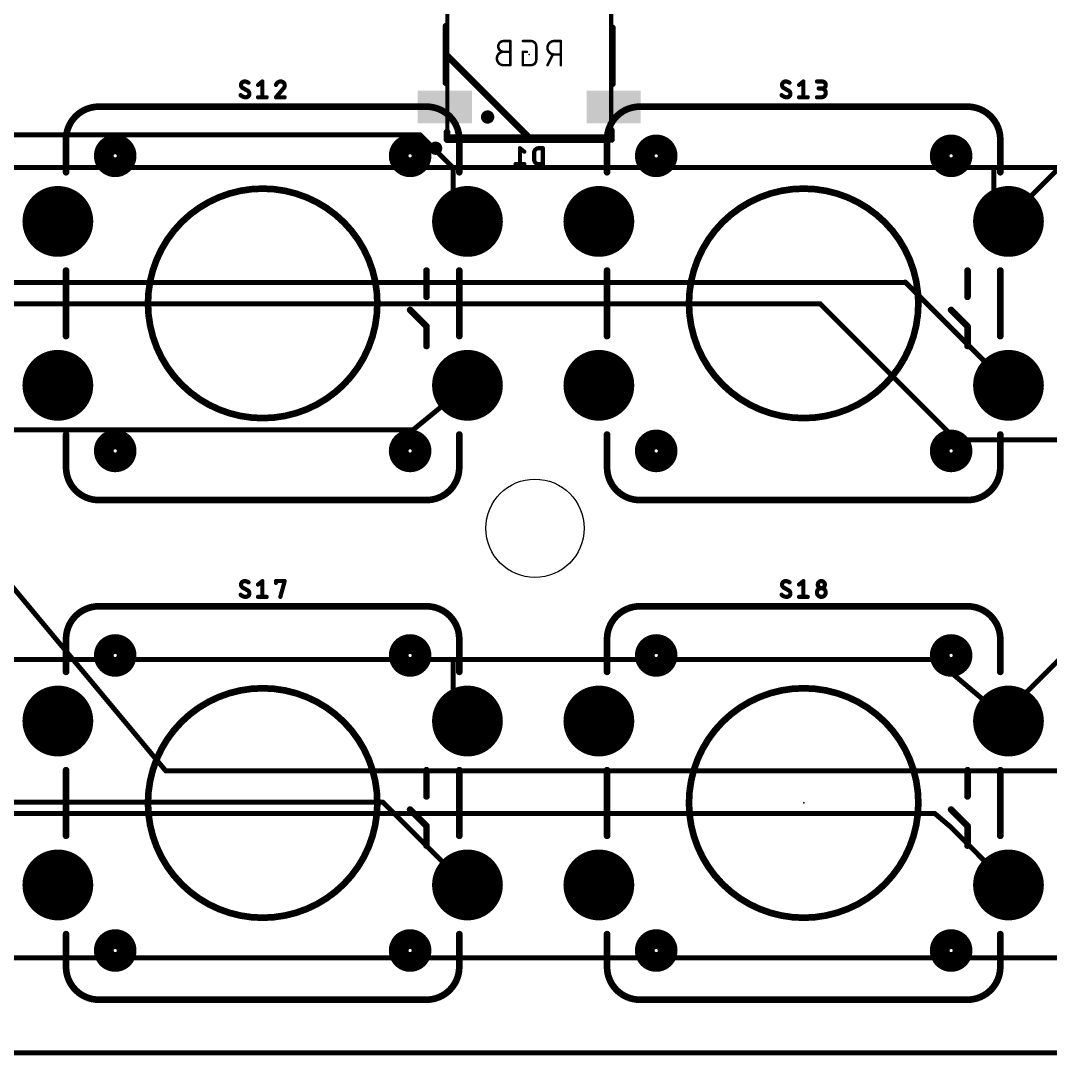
# Model space of a CAD drawing. Extents: x -3 to 125, y 0 to 62.
# Drawn here: x 52.31 to 83.73, y -0.08 to 31.48 of the extents above; entities that cross this region are included whole.
import ezdxf

# ---------------------------------------------------------------- set-up
doc = ezdxf.new("R2010")
doc.units = 0
for name, color, linetype in [('1', 12, 'CONTINUOUS'), ('16', 132, 'CONTINUOUS'), ('17', 122, 'CONTINUOUS'), ('20', 31, 'CONTINUOUS'), ('21', 251, 'CONTINUOUS'), ('22', 251, 'CONTINUOUS'), ('23', 53, 'CONTINUOUS'), ('24', 53, 'CONTINUOUS'), ('25', 251, 'CONTINUOUS'), ('26', 251, 'CONTINUOUS'), ('51', 251, 'CONTINUOUS'), ('52', 251, 'CONTINUOUS')]:
    doc.layers.add(name, color=color, linetype=linetype)

# ---------------------------------------------------------------- blocks, each defined once
blk = doc.blocks.new('RECT')
blk.add_solid([(-0.5, -0.5), (0.5, -0.5), (-0.5, 0.5), (0.5, 0.5)])
blk = doc.blocks.new('ROUNDP')
at = {"const_width": 0.5}
blk.add_lwpolyline([(0, -0.25, 1), (0, 0.25, 1), (0, -0.25)], format="xyb", dxfattribs=at)

msp = doc.modelspace()

# ---------------------------------------------------------------- linework, layer by layer
at = {"layer": '1', "const_width": 0.1524}
for points in [[(64.5, 28), (52, 28)], [(65.5, 27), (64.5, 28)], [(85, 28), (82.5, 25.5)], [(65.5, 25.5), (65.5, 27)], [(82, 27), (65.5, 27)], [(82, 25.5), (82, 27)], [(65.5, 25.5), (65.94, 25.36)], [(82, 25.5), (82.45, 25.36)], [(82.5, 25.5), (82.45, 25.36)], [(79.3, 23.5), (36.05, 23.5)], [(79.3, 23.51), (79.3, 23.5)], [(79.3, 23.51), (82.45, 20.36)], [(76.7, 22.85), (28.45, 22.85)], [(80.85, 18.7), (76.7, 22.85)], [(64.2778, 19), (65.94, 20.36)], [(64.2778, 19), (36, 19)], [(96.8389, 18.7), (80.85, 18.7)], [(65.5, 12), (51, 12)], [(65.5, 10.5), (65.5, 12)], [(80.2237, 12), (65.5, 12)], [(80.2237, 12), (82.45, 10.12)], [(84, 12), (82.5, 10.5)], [(65.5, 10.5), (65.94, 10.12)], [(82.5, 10.5), (82.45, 10.12)], [(80.2, 7.3), (47.2, 7.3)], [(80.65, 6.92), (80.2, 7.3)], [(80.65, 6.92), (82.45, 5.12)], [(0, 0), (125, 0)]]:
    msp.add_lwpolyline(points, dxfattribs=at)
at = {"layer": '1', "const_width": 0.0762}
for points in [[(64.5269, 28.0269, 1), (64.4731, 27.9731)], [(64.5, 27.9619, 1), (64.5, 28.0381)], [(65.5381, 27, 1), (65.4619, 27)], [(65.5, 27.0381, 1), (65.5, 26.9619)], [(65.4731, 26.9731, 1), (65.5269, 27.0269)], [(82.0381, 27, 1), (81.9619, 27)], [(82, 26.9619, 1), (82, 27.0381)], [(65.5116, 25.5363, 1), (65.4884, 25.4637)], [(82.0113, 25.5364, 1), (81.9887, 25.4636)], [(82.4731, 25.5269, 1), (82.5269, 25.4731)], [(82.5359, 25.4872, 1), (82.4641, 25.5128)], [(65.4619, 25.5, 1), (65.5381, 25.5)], [(65.9284, 25.3237, 1), (65.9516, 25.3963)], [(81.9619, 25.5, 1), (82.0381, 25.5)], [(82.4141, 25.3728, 1), (82.4859, 25.3472)], [(82.4387, 25.3236, 1), (82.4613, 25.3964)], [(79.3381, 23.51, 1), (79.2619, 23.51)], [(79.2619, 23.5, 1), (79.3381, 23.5)], [(79.3269, 23.5369, 1), (79.2731, 23.4831)], [(79.3, 23.4619, 1), (79.3, 23.5381)], [(76.7269, 22.8769, 1), (76.6731, 22.8231)], [(76.7, 22.8119, 1), (76.7, 22.8881)], [(65.9641, 20.3305, 1), (65.9159, 20.3895)], [(82.4231, 20.3331, 1), (82.4769, 20.3869)], [(64.2537, 19.0295, 1), (64.3019, 18.9705)], [(64.2778, 18.9619, 1), (64.2778, 19.0381)], [(80.85, 18.7381, 1), (80.85, 18.6619)], [(80.8231, 18.6731, 1), (80.8769, 18.7269)], [(65.5381, 12, 1), (65.4619, 12)], [(65.5, 12.0381, 1), (65.5, 11.9619)], [(65.5, 11.9619, 1), (65.5, 12.0381)], [(80.2483, 12.0291, 1), (80.1991, 11.9709)], [(80.2237, 11.9619, 1), (80.2237, 12.0381)], [(65.5249, 10.5288, 1), (65.4751, 10.4712)], [(65.4619, 10.5, 1), (65.5381, 10.5)], [(82.4731, 10.5269, 1), (82.5269, 10.4731)], [(82.5378, 10.495, 1), (82.4622, 10.505)], [(65.9151, 10.0912, 1), (65.9649, 10.1488)], [(82.4122, 10.125, 1), (82.4878, 10.115)], [(82.4254, 10.0909, 1), (82.4746, 10.1491)], [(80.2246, 7.3291, 1), (80.1754, 7.2709)], [(80.2, 7.2619, 1), (80.2, 7.3381)], [(80.677, 6.9469, 1), (80.6231, 6.893)], [(80.6254, 6.8909, 1), (80.6746, 6.9491)], [(82.4231, 5.0931, 1), (82.4769, 5.1469)]]:
    msp.add_lwpolyline(points, format="xyb", dxfattribs=at)
at = {"layer": '16', "const_width": 0.1524}
for points in [[(95, 27), (48.15, 27)], [(56.7333, 8.6), (45.65, 21.9)], [(95.3, 8.6), (56.7333, 8.6)], [(63.35, 7.65), (43.7489, 7.65)], [(65.5, 5.5), (63.35, 7.65)], [(65.5, 5.5), (65.94, 5.12)], [(98.75, 2.9), (31.2, 2.9)], [(0, 0), (125, 0)]]:
    msp.add_lwpolyline(points, dxfattribs=at)
at = {"layer": '16', "const_width": 0.0762}
for points in [[(56.7333, 8.6381, 1), (56.7333, 8.5619)], [(56.7041, 8.5756, 1), (56.7626, 8.6244)], [(63.3769, 7.6769, 1), (63.3231, 7.6231)], [(63.35, 7.6119, 1), (63.35, 7.6881)], [(65.5249, 5.5288, 1), (65.4751, 5.4712)], [(65.4731, 5.4731, 1), (65.5269, 5.5269)], [(65.9151, 5.0912, 1), (65.9649, 5.1488)]]:
    msp.add_lwpolyline(points, format="xyb", dxfattribs=at)
at = {"layer": '20'}
msp.add_line((0, 0), (124.46, 0), dxfattribs=at)
msp.add_circle((68, 16), 1.5, dxfattribs=at)
at = {"layer": '21'}
for points, const_width in [([(54.69, 28.86, 0.4142), (53.69, 27.86)], 0.2032), ([(54.69, 28.9108, 1), (54.69, 28.8092)], 0.1016), ([(54.69, 28.8092, 1), (54.69, 28.9108)], 0.1016), ([(65.69, 27.86, 0.4142), (64.69, 28.86)], 0.2032), ([(64.69, 28.9108, 1), (64.69, 28.8092)], 0.1016), ([(64.69, 28.8092, 1), (64.69, 28.9108)], 0.1016), ([(71.2, 28.86, 0.4142), (70.2, 27.86)], 0.2032), ([(71.2, 28.9108, 1), (71.2, 28.8092)], 0.1016), ([(71.2, 28.8092, 1), (71.2, 28.9108)], 0.1016), ([(82.2, 27.86, 0.4142), (81.2, 28.86)], 0.2032), ([(81.2, 28.9108, 1), (81.2, 28.8092)], 0.1016), ([(81.2, 28.8092, 1), (81.2, 28.9108)], 0.1016), ([(53.7408, 27.86, 1), (53.6392, 27.86)], 0.1016), ([(53.6392, 27.86, 1), (53.7408, 27.86)], 0.1016), ([(55.19, 27.06, 1), (55.19, 27.66, 1), (55.19, 27.06)], 0.7), ([(64.19, 27.06, 1), (64.19, 27.66, 1), (64.19, 27.06)], 0.7), ([(65.7408, 27.86, 1), (65.6392, 27.86)], 0.1016), ([(65.6392, 27.86, 1), (65.7408, 27.86)], 0.1016), ([(70.2508, 27.86, 1), (70.1492, 27.86)], 0.1016), ([(70.1492, 27.86, 1), (70.2508, 27.86)], 0.1016), ([(71.7, 27.06, 1), (71.7, 27.66, 1), (71.7, 27.06)], 0.7), ([(80.7, 27.06, 1), (80.7, 27.66, 1), (80.7, 27.06)], 0.7), ([(82.2508, 27.86, 1), (82.1492, 27.86)], 0.1016), ([(82.1492, 27.86, 1), (82.2508, 27.86)], 0.1016), ([(53.6392, 26.86, 1), (53.7408, 26.86)], 0.1016), ([(65.6392, 26.86, 1), (65.7408, 26.86)], 0.1016), ([(70.1492, 26.86, 1), (70.2508, 26.86)], 0.1016), ([(82.1492, 26.86, 1), (82.2508, 26.86)], 0.1016), ([(59.69, 19.36, 1), (59.69, 26.36, 1), (59.69, 19.36)], 0.2032), ([(76.2, 19.36, 1), (76.2, 26.36, 1), (76.2, 19.36)], 0.2032), ([(53.7408, 23.86, 1), (53.6392, 23.86)], 0.1016), ([(65.7408, 23.86, 1), (65.6392, 23.86)], 0.1016), ([(70.2508, 23.86, 1), (70.1492, 23.86)], 0.1016), ([(82.2508, 23.86, 1), (82.1492, 23.86)], 0.1016), ([(53.6392, 21.86, 1), (53.7408, 21.86)], 0.1016), ([(65.6392, 21.86, 1), (65.7408, 21.86)], 0.1016), ([(70.1492, 21.86, 1), (70.2508, 21.86)], 0.1016), ([(82.1492, 21.86, 1), (82.2508, 21.86)], 0.1016), ([(53.7408, 18.86, 1), (53.6392, 18.86)], 0.1016), ([(55.19, 18.06, 1), (55.19, 18.66, 1), (55.19, 18.06)], 0.7), ([(64.19, 18.06, 1), (64.19, 18.66, 1), (64.19, 18.06)], 0.7), ([(65.7408, 18.86, 1), (65.6392, 18.86)], 0.1016), ([(70.2508, 18.86, 1), (70.1492, 18.86)], 0.1016), ([(71.7, 18.06, 1), (71.7, 18.66, 1), (71.7, 18.06)], 0.7), ([(80.7, 18.06, 1), (80.7, 18.66, 1), (80.7, 18.06)], 0.7), ([(82.2508, 18.86, 1), (82.1492, 18.86)], 0.1016), ([(53.69, 17.86, 0.4142), (54.69, 16.86)], 0.2032), ([(53.7408, 17.86, 1), (53.6392, 17.86)], 0.1016), ([(53.6392, 17.86, 1), (53.7408, 17.86)], 0.1016), ([(64.69, 16.86, 0.4142), (65.69, 17.86)], 0.2032), ([(65.7408, 17.86, 1), (65.6392, 17.86)], 0.1016), ([(65.6392, 17.86, 1), (65.7408, 17.86)], 0.1016), ([(70.2, 17.86, 0.4142), (71.2, 16.86)], 0.2032), ([(70.2508, 17.86, 1), (70.1492, 17.86)], 0.1016), ([(70.1492, 17.86, 1), (70.2508, 17.86)], 0.1016), ([(81.2, 16.86, 0.4142), (82.2, 17.86)], 0.2032), ([(82.2508, 17.86, 1), (82.1492, 17.86)], 0.1016), ([(82.1492, 17.86, 1), (82.2508, 17.86)], 0.1016), ([(54.69, 16.9108, 1), (54.69, 16.8092)], 0.1016), ([(54.69, 16.8092, 1), (54.69, 16.9108)], 0.1016), ([(64.69, 16.9108, 1), (64.69, 16.8092)], 0.1016), ([(64.69, 16.8092, 1), (64.69, 16.9108)], 0.1016), ([(71.2, 16.9108, 1), (71.2, 16.8092)], 0.1016), ([(71.2, 16.8092, 1), (71.2, 16.9108)], 0.1016), ([(81.2, 16.9108, 1), (81.2, 16.8092)], 0.1016), ([(81.2, 16.8092, 1), (81.2, 16.9108)], 0.1016), ([(54.69, 13.62, 0.4142), (53.69, 12.62)], 0.2032), ([(54.69, 13.6708, 1), (54.69, 13.5692)], 0.1016), ([(54.69, 13.5692, 1), (54.69, 13.6708)], 0.1016), ([(65.69, 12.62, 0.4142), (64.69, 13.62)], 0.2032), ([(64.69, 13.6708, 1), (64.69, 13.5692)], 0.1016), ([(64.69, 13.5692, 1), (64.69, 13.6708)], 0.1016), ([(71.2, 13.62, 0.4142), (70.2, 12.62)], 0.2032), ([(71.2, 13.6708, 1), (71.2, 13.5692)], 0.1016), ([(71.2, 13.5692, 1), (71.2, 13.6708)], 0.1016), ([(82.2, 12.62, 0.4142), (81.2, 13.62)], 0.2032), ([(81.2, 13.6708, 1), (81.2, 13.5692)], 0.1016), ([(81.2, 13.5692, 1), (81.2, 13.6708)], 0.1016), ([(53.7408, 12.62, 1), (53.6392, 12.62)], 0.1016), ([(53.6392, 12.62, 1), (53.7408, 12.62)], 0.1016), ([(55.19, 11.82, 1), (55.19, 12.42, 1), (55.19, 11.82)], 0.7), ([(64.19, 11.82, 1), (64.19, 12.42, 1), (64.19, 11.82)], 0.7), ([(65.7408, 12.62, 1), (65.6392, 12.62)], 0.1016), ([(65.6392, 12.62, 1), (65.7408, 12.62)], 0.1016), ([(70.2508, 12.62, 1), (70.1492, 12.62)], 0.1016), ([(70.1492, 12.62, 1), (70.2508, 12.62)], 0.1016), ([(71.7, 11.82, 1), (71.7, 12.42, 1), (71.7, 11.82)], 0.7), ([(80.7, 11.82, 1), (80.7, 12.42, 1), (80.7, 11.82)], 0.7), ([(82.2508, 12.62, 1), (82.1492, 12.62)], 0.1016), ([(82.1492, 12.62, 1), (82.2508, 12.62)], 0.1016), ([(53.6392, 11.62, 1), (53.7408, 11.62)], 0.1016), ([(65.6392, 11.62, 1), (65.7408, 11.62)], 0.1016), ([(70.1492, 11.62, 1), (70.2508, 11.62)], 0.1016), ([(82.1492, 11.62, 1), (82.2508, 11.62)], 0.1016), ([(59.69, 4.12, 1), (59.69, 11.12, 1), (59.69, 4.12)], 0.2032), ([(76.2, 4.12, 1), (76.2, 11.12, 1), (76.2, 4.12)], 0.2032), ([(53.7408, 8.62, 1), (53.6392, 8.62)], 0.1016), ([(65.7408, 8.62, 1), (65.6392, 8.62)], 0.1016), ([(70.2508, 8.62, 1), (70.1492, 8.62)], 0.1016), ([(82.2508, 8.62, 1), (82.1492, 8.62)], 0.1016), ([(53.6392, 6.62, 1), (53.7408, 6.62)], 0.1016), ([(65.6392, 6.62, 1), (65.7408, 6.62)], 0.1016), ([(70.1492, 6.62, 1), (70.2508, 6.62)], 0.1016), ([(82.1492, 6.62, 1), (82.2508, 6.62)], 0.1016), ([(53.7408, 3.62, 1), (53.6392, 3.62)], 0.1016), ([(55.19, 2.82, 1), (55.19, 3.42, 1), (55.19, 2.82)], 0.7), ([(64.19, 2.82, 1), (64.19, 3.42, 1), (64.19, 2.82)], 0.7), ([(65.7408, 3.62, 1), (65.6392, 3.62)], 0.1016), ([(70.2508, 3.62, 1), (70.1492, 3.62)], 0.1016), ([(71.7, 2.82, 1), (71.7, 3.42, 1), (71.7, 2.82)], 0.7), ([(80.7, 2.82, 1), (80.7, 3.42, 1), (80.7, 2.82)], 0.7), ([(82.2508, 3.62, 1), (82.1492, 3.62)], 0.1016), ([(53.69, 2.62, 0.4142), (54.69, 1.62)], 0.2032), ([(53.7408, 2.62, 1), (53.6392, 2.62)], 0.1016), ([(53.6392, 2.62, 1), (53.7408, 2.62)], 0.1016), ([(64.69, 1.62, 0.4142), (65.69, 2.62)], 0.2032), ([(65.7408, 2.62, 1), (65.6392, 2.62)], 0.1016), ([(65.6392, 2.62, 1), (65.7408, 2.62)], 0.1016), ([(70.2, 2.62, 0.4142), (71.2, 1.62)], 0.2032), ([(70.2508, 2.62, 1), (70.1492, 2.62)], 0.1016), ([(70.1492, 2.62, 1), (70.2508, 2.62)], 0.1016), ([(81.2, 1.62, 0.4142), (82.2, 2.62)], 0.2032), ([(82.2508, 2.62, 1), (82.1492, 2.62)], 0.1016), ([(82.1492, 2.62, 1), (82.2508, 2.62)], 0.1016), ([(54.69, 1.6708, 1), (54.69, 1.5692)], 0.1016), ([(54.69, 1.5692, 1), (54.69, 1.6708)], 0.1016), ([(64.69, 1.6708, 1), (64.69, 1.5692)], 0.1016), ([(64.69, 1.5692, 1), (64.69, 1.6708)], 0.1016), ([(71.2, 1.6708, 1), (71.2, 1.5692)], 0.1016), ([(71.2, 1.5692, 1), (71.2, 1.6708)], 0.1016), ([(81.2, 1.6708, 1), (81.2, 1.5692)], 0.1016), ([(81.2, 1.5692, 1), (81.2, 1.6708)], 0.1016)]:
    msp.add_lwpolyline(points, format="xyb", dxfattribs=dict(at, const_width=const_width))
at = {"layer": '21', "const_width": 0.2032}
for points in [[(54.69, 28.86), (64.69, 28.86)], [(71.2, 28.86), (81.2, 28.86)], [(53.69, 26.86), (53.69, 27.86)], [(65.69, 27.86), (65.69, 26.86)], [(70.2, 26.86), (70.2, 27.86)], [(82.2, 27.86), (82.2, 26.86)], [(53.69, 21.86), (53.69, 23.86)], [(65.69, 23.86), (65.69, 21.86)], [(70.2, 21.86), (70.2, 23.86)], [(82.2, 23.86), (82.2, 21.86)], [(53.69, 17.86), (53.69, 18.86)], [(65.69, 18.86), (65.69, 17.86)], [(70.2, 17.86), (70.2, 18.86)], [(82.2, 18.86), (82.2, 17.86)], [(64.69, 16.86), (54.69, 16.86)], [(81.2, 16.86), (71.2, 16.86)], [(54.69, 13.62), (64.69, 13.62)], [(71.2, 13.62), (81.2, 13.62)], [(53.69, 11.62), (53.69, 12.62)], [(65.69, 12.62), (65.69, 11.62)], [(70.2, 11.62), (70.2, 12.62)], [(82.2, 12.62), (82.2, 11.62)], [(53.69, 6.62), (53.69, 8.62)], [(65.69, 8.62), (65.69, 6.62)], [(70.2, 6.62), (70.2, 8.62)], [(82.2, 8.62), (82.2, 6.62)], [(53.69, 2.62), (53.69, 3.62)], [(65.69, 3.62), (65.69, 2.62)], [(70.2, 2.62), (70.2, 3.62)], [(82.2, 3.62), (82.2, 2.62)], [(64.69, 1.62), (54.69, 1.62)], [(81.2, 1.62), (71.2, 1.62)]]:
    msp.add_lwpolyline(points, dxfattribs=at)
at = {"layer": '22', "const_width": 0.2032}
for points in [[(65.285, 31.3136), (65.285, 30.45)], [(70.365, 29.561), (70.365, 31.2628)], [(65.285, 30.45), (65.285, 29.5864)], [(65.285, 30.45), (67.825, 27.91)], [(65.3155, 27.8567), (65.3155, 28.0827)], [(70.3345, 28.131), (70.3345, 27.8592)], [(70.2837, 27.8567), (65.3155, 27.8567)], [(70.3345, 27.8592), (70.2837, 27.8592)], [(70.2837, 27.8592), (70.2837, 27.8567)]]:
    msp.add_lwpolyline(points, dxfattribs=at)
at = {"layer": '22'}
for points, const_width in [([(65.3358, 31.3136, 1), (65.2342, 31.3136)], 0.1016), ([(70.4158, 31.2628, 1), (70.3142, 31.2628)], 0.1016), ([(65.3358, 30.45, 1), (65.2342, 30.45)], 0.1016), ([(65.3209, 30.4859, 1), (65.2491, 30.4141)], 0.1016), ([(65.2342, 30.45, 1), (65.3358, 30.45)], 0.1016), ([(65.2342, 29.5864, 1), (65.3358, 29.5864)], 0.1016), ([(70.3142, 29.561, 1), (70.4158, 29.561)], 0.1016), ([(65.3663, 28.0827, 1), (65.2647, 28.0827)], 0.1016), ([(70.3853, 28.131, 1), (70.2837, 28.131)], 0.1016), ([(64.9675, 27.4909, 1), (64.9675, 27.6941, 1), (64.9675, 27.4909)], 0.2032), ([(65.3155, 27.9075, 1), (65.3155, 27.8059)], 0.1016), ([(65.2647, 27.8567, 1), (65.3663, 27.8567)], 0.1016), ([(67.7891, 27.8741, 1), (67.8609, 27.9459)], 0.1016), ([(70.2837, 27.91, 1), (70.2837, 27.8084)], 0.1016), ([(70.3345, 27.8592, 1), (70.2329, 27.8592)], 0.1016), ([(70.2329, 27.8567, 1), (70.3345, 27.8567)], 0.1016), ([(70.2837, 27.8059, 1), (70.2837, 27.9075)], 0.1016), ([(70.2837, 27.8592, 1), (70.3853, 27.8592)], 0.1016), ([(70.3345, 27.8084, 1), (70.3345, 27.91)], 0.1016)]:
    msp.add_lwpolyline(points, format="xyb", dxfattribs=dict(at, const_width=const_width))
at = {"layer": '23'}
for p in [(59.69, 22.86), (76.2, 22.86), (59.69, 7.62), (76.2, 7.62)]:
    msp.add_point(p, dxfattribs=at)
at = {"layer": '24'}
msp.add_point((67.825, 30.45), dxfattribs=at)
at = {"layer": '25'}
for points, const_width in [([(59.1371, 29.6291, 0.4142), (59.0299, 29.5219)], 0.127), ([(59.2578, 29.5889, 0.1623), (59.1371, 29.6291)], 0.127), ([(59.1371, 29.6608, 1), (59.1371, 29.5974)], 0.0635), ([(59.1371, 29.5973, 1), (59.1371, 29.6608)], 0.0635), ([(59.7126, 29.6291, 1), (59.6491, 29.6291)], 0.0635), ([(59.7007, 29.6043, 1), (59.661, 29.6539)], 0.0635), ([(60.2429, 29.6291, 0.3252), (60.0954, 29.5219)], 0.127), ([(60.3635, 29.5084, 0.4142), (60.2429, 29.6291)], 0.127), ([(60.2429, 29.6608, 1), (60.2429, 29.5973)], 0.0635), ([(60.2429, 29.5974, 1), (60.2429, 29.6608)], 0.0635), ([(75.6471, 29.6291, 0.4142), (75.5399, 29.5219)], 0.127), ([(75.7678, 29.5889, 0.1623), (75.6471, 29.6291)], 0.127), ([(75.6471, 29.6608, 1), (75.6471, 29.5974)], 0.0635), ([(75.6471, 29.5973, 1), (75.6471, 29.6608)], 0.0635), ([(76.2226, 29.6291, 1), (76.1591, 29.6291)], 0.0635), ([(76.2107, 29.6043, 1), (76.171, 29.6539)], 0.0635), ([(76.6054, 29.6608, 1), (76.6054, 29.5974)], 0.0635), ([(76.7663, 29.4146, 1), (76.7663, 29.6291)], 0.127), ([(76.7663, 29.6608, 1), (76.7663, 29.5974)], 0.0635), ([(76.7663, 29.5974, 1), (76.7663, 29.6608)], 0.0635), ([(59.0616, 29.5219, 1), (58.9981, 29.5219)], 0.0635), ([(58.9981, 29.5219, 1), (59.0616, 29.5219)], 0.0635), ([(59.0299, 29.5219, 0.2656), (59.0835, 29.428)], 0.127), ([(59.0987, 29.4559, 1), (59.0683, 29.4001)], 0.0635), ([(59.0674, 29.4007, 1), (59.0996, 29.4554)], 0.0635), ([(59.2846, 29.2537, 0.2656), (59.2309, 29.3476)], 0.127), ([(59.2471, 29.3749, 1), (59.2148, 29.3202)], 0.0635), ([(59.2157, 29.3197, 1), (59.2461, 29.3755)], 0.0635), ([(59.2387, 29.5635, 1), (59.2768, 29.6143)], 0.0635), ([(59.527, 29.5466, 1), (59.5666, 29.4971)], 0.0635), ([(60.0652, 29.5316, 1), (60.1256, 29.5121)], 0.0635), ([(60.3233, 29.4146, 0.2053), (60.3635, 29.5084)], 0.127), ([(60.3014, 29.4376, 1), (60.3452, 29.3916)], 0.0635), ([(60.3475, 29.394, 1), (60.2991, 29.4352)], 0.0635), ([(60.3953, 29.5084, 1), (60.3318, 29.5084)], 0.0635), ([(60.3318, 29.5084, 1), (60.3953, 29.5084)], 0.0635), ([(75.5716, 29.5219, 1), (75.5081, 29.5219)], 0.0635), ([(75.5081, 29.5219, 1), (75.5716, 29.5219)], 0.0635), ([(75.5399, 29.5219, 0.2656), (75.5935, 29.428)], 0.127), ([(75.6087, 29.4559, 1), (75.5783, 29.4001)], 0.0635), ([(75.5774, 29.4007, 1), (75.6096, 29.4554)], 0.0635), ([(75.7946, 29.2537, 0.2656), (75.7409, 29.3476)], 0.127), ([(75.7571, 29.3749, 1), (75.7248, 29.3202)], 0.0635), ([(75.7257, 29.3197, 1), (75.7561, 29.3755)], 0.0635), ([(75.7487, 29.5635, 1), (75.7868, 29.6143)], 0.0635), ([(76.037, 29.5466, 1), (76.0766, 29.4971)], 0.0635), ([(76.6591, 29.4464, 1), (76.6591, 29.3829)], 0.0635), ([(76.7395, 29.4464, 1), (76.7395, 29.3829)], 0.0635), ([(76.7395, 29.1465, 1), (76.7395, 29.4146)], 0.127), ([(76.7663, 29.4464, 1), (76.7663, 29.3829)], 0.0635), ([(76.7663, 29.3829, 1), (76.7663, 29.4464)], 0.0635), ([(59.0165, 29.2135, 0.2), (59.1773, 29.1465)], 0.127), ([(59.039, 29.2359, 1), (58.9939, 29.1912)], 0.0635), ([(59.1773, 29.1465, 0.4142), (59.2846, 29.2537)], 0.127), ([(59.1773, 29.1782, 1), (59.1773, 29.1148)], 0.0635), ([(59.1773, 29.1148, 1), (59.1773, 29.1782)], 0.0635), ([(59.3163, 29.2537, 1), (59.2528, 29.2537)], 0.0635), ([(59.2528, 29.2537, 1), (59.3163, 29.2537)], 0.0635), ([(59.5468, 29.1782, 1), (59.5468, 29.1148)], 0.0635), ([(59.6491, 29.1465, 1), (59.7126, 29.1465)], 0.0635), ([(59.8149, 29.1148, 1), (59.8149, 29.1782)], 0.0635), ([(60.0954, 29.1782, 1), (60.0954, 29.1148)], 0.0635), ([(60.0712, 29.1671, 1), (60.1196, 29.1259)], 0.0635), ([(60.3635, 29.1148, 1), (60.3635, 29.1782)], 0.0635), ([(75.5265, 29.2135, 0.2), (75.6873, 29.1465)], 0.127), ([(75.549, 29.2359, 1), (75.5039, 29.1912)], 0.0635), ([(75.6873, 29.1465, 0.4142), (75.7946, 29.2537)], 0.127), ([(75.6873, 29.1782, 1), (75.6873, 29.1148)], 0.0635), ([(75.6873, 29.1148, 1), (75.6873, 29.1782)], 0.0635), ([(75.8263, 29.2537, 1), (75.7628, 29.2537)], 0.0635), ([(75.7628, 29.2537, 1), (75.8263, 29.2537)], 0.0635), ([(76.0568, 29.1782, 1), (76.0568, 29.1148)], 0.0635), ([(76.1591, 29.1465, 1), (76.2226, 29.1465)], 0.0635), ([(76.3249, 29.1148, 1), (76.3249, 29.1782)], 0.0635), ([(76.6054, 29.1782, 1), (76.6054, 29.1148)], 0.0635), ([(76.7395, 29.1782, 1), (76.7395, 29.1148)], 0.0635), ([(76.7395, 29.1148, 1), (76.7395, 29.1782)], 0.0635), ([(59.0616, 14.2819, 1), (58.9981, 14.2819)], 0.0635), ([(58.9981, 14.2819, 1), (59.0616, 14.2819)], 0.0635), ([(59.1371, 14.3891, 0.4142), (59.0299, 14.2819)], 0.127), ([(59.0299, 14.2819, 0.2656), (59.0835, 14.188)], 0.127), ([(59.0987, 14.2159, 1), (59.0683, 14.1601)], 0.0635), ([(59.0674, 14.1607, 1), (59.0996, 14.2154)], 0.0635), ([(59.2578, 14.3489, 0.1623), (59.1371, 14.3891)], 0.127), ([(59.1371, 14.4208, 1), (59.1371, 14.3574)], 0.0635), ([(59.1371, 14.3573, 1), (59.1371, 14.4208)], 0.0635), ([(59.2387, 14.3235, 1), (59.2768, 14.3743)], 0.0635), ([(59.527, 14.3066, 1), (59.5666, 14.2571)], 0.0635), ([(59.7126, 14.3891, 1), (59.6491, 14.3891)], 0.0635), ([(59.7007, 14.3643, 1), (59.661, 14.4139)], 0.0635), ([(60.0954, 14.4209, 1), (60.0954, 14.3574)], 0.0635), ([(60.1272, 14.3891, 1), (60.0637, 14.3891)], 0.0635), ([(60.0637, 14.3355, 1), (60.1272, 14.3355)], 0.0635), ([(60.3941, 14.3806, 1), (60.333, 14.3976)], 0.0635), ([(60.3635, 14.3574, 1), (60.3635, 14.4209)], 0.0635), ([(75.5716, 14.2819, 1), (75.5081, 14.2819)], 0.0635), ([(75.5081, 14.2819, 1), (75.5716, 14.2819)], 0.0635), ([(75.6471, 14.3891, 0.4142), (75.5399, 14.2819)], 0.127), ([(75.5399, 14.2819, 0.2656), (75.5935, 14.188)], 0.127), ([(75.6087, 14.2159, 1), (75.5783, 14.1601)], 0.0635), ([(75.5774, 14.1607, 1), (75.6096, 14.2154)], 0.0635), ([(75.7678, 14.3489, 0.1623), (75.6471, 14.3891)], 0.127), ([(75.6471, 14.4208, 1), (75.6471, 14.3574)], 0.0635), ([(75.6471, 14.3573, 1), (75.6471, 14.4208)], 0.0635), ([(75.7487, 14.3235, 1), (75.7868, 14.3743)], 0.0635), ([(76.037, 14.3066, 1), (76.0766, 14.2571)], 0.0635), ([(76.2226, 14.3891, 1), (76.1591, 14.3891)], 0.0635), ([(76.2107, 14.3643, 1), (76.171, 14.4139)], 0.0635), ([(76.8735, 14.0406, 1), (76.6054, 14.0406)], 0.127), ([(76.8467, 14.2819, 1), (76.6322, 14.2819)], 0.127), ([(76.6322, 14.2819, 1), (76.8467, 14.2819)], 0.127), ([(76.664, 14.2819, 1), (76.6005, 14.2819)], 0.0635), ([(76.6005, 14.2819, 1), (76.664, 14.2819)], 0.0635), ([(76.8785, 14.2819, 1), (76.815, 14.2819)], 0.0635), ([(76.815, 14.2819, 1), (76.8785, 14.2819)], 0.0635), ([(59.0165, 13.9735, 0.2), (59.1773, 13.9065)], 0.127), ([(59.039, 13.9959, 1), (58.9939, 13.9512)], 0.0635), ([(59.1773, 13.9065, 0.4142), (59.2846, 14.0137)], 0.127), ([(59.1773, 13.9383, 1), (59.1773, 13.8748)], 0.0635), ([(59.1773, 13.8748, 1), (59.1773, 13.9382)], 0.0635), ([(59.2846, 14.0137, 0.2656), (59.2309, 14.1076)], 0.127), ([(59.2471, 14.1349, 1), (59.2148, 14.0802)], 0.0635), ([(59.2157, 14.0797, 1), (59.2461, 14.1355)], 0.0635), ([(59.3163, 14.0137, 1), (59.2528, 14.0137)], 0.0635), ([(59.2528, 14.0137, 1), (59.3163, 14.0137)], 0.0635), ([(59.5468, 13.9383, 1), (59.5468, 13.8748)], 0.0635), ([(59.6491, 13.9065, 1), (59.7126, 13.9065)], 0.0635), ([(59.8149, 13.8748, 1), (59.8149, 13.9383)], 0.0635), ([(60.1989, 13.915, 1), (60.2601, 13.898)], 0.0635), ([(75.5265, 13.9735, 0.2), (75.6873, 13.9065)], 0.127), ([(75.549, 13.9959, 1), (75.5039, 13.9512)], 0.0635), ([(75.6873, 13.9065, 0.4142), (75.7946, 14.0137)], 0.127), ([(75.6873, 13.9383, 1), (75.6873, 13.8748)], 0.0635), ([(75.6873, 13.8748, 1), (75.6873, 13.9382)], 0.0635), ([(75.7946, 14.0137, 0.2656), (75.7409, 14.1076)], 0.127), ([(75.7571, 14.1349, 1), (75.7248, 14.0802)], 0.0635), ([(75.7257, 14.0797, 1), (75.7561, 14.1355)], 0.0635), ([(75.8263, 14.0137, 1), (75.7628, 14.0137)], 0.0635), ([(75.7628, 14.0137, 1), (75.8263, 14.0137)], 0.0635), ([(76.0568, 13.9383, 1), (76.0568, 13.8748)], 0.0635), ([(76.1591, 13.9065, 1), (76.2226, 13.9065)], 0.0635), ([(76.3249, 13.8748, 1), (76.3249, 13.9383)], 0.0635), ([(76.6054, 14.0406, 1), (76.8735, 14.0406)], 0.127), ([(76.6372, 14.0406, 1), (76.5737, 14.0406)], 0.0635), ([(76.5737, 14.0406, 1), (76.6372, 14.0406)], 0.0635), ([(76.9053, 14.0406, 1), (76.8418, 14.0406)], 0.0635), ([(76.8418, 14.0406, 1), (76.9053, 14.0406)], 0.0635)]:
    msp.add_lwpolyline(points, format="xyb", dxfattribs=dict(at, const_width=const_width))
at = {"layer": '25', "const_width": 0.127}
for points in [[(59.5468, 29.5219), (59.6809, 29.6291)], [(59.6809, 29.6291), (59.6809, 29.1465)], [(76.0568, 29.5219), (76.1909, 29.6291)], [(76.1909, 29.6291), (76.1909, 29.1465)], [(76.6054, 29.6291), (76.7663, 29.6291)], [(59.2309, 29.3476), (59.0835, 29.428)], [(60.3233, 29.4146), (60.0954, 29.1465)], [(75.7409, 29.3476), (75.5935, 29.428)], [(76.7663, 29.4146), (76.6591, 29.4146)], [(59.5468, 29.1465), (59.8149, 29.1465)], [(60.0954, 29.1465), (60.3635, 29.1465)], [(76.0568, 29.1465), (76.3249, 29.1465)], [(76.6054, 29.1465), (76.7395, 29.1465)], [(59.2309, 14.1076), (59.0835, 14.188)], [(59.5468, 14.2819), (59.6809, 14.3891)], [(59.6809, 14.3891), (59.6809, 13.9065)], [(60.0954, 14.3355), (60.0954, 14.3891)], [(60.0954, 14.3891), (60.3635, 14.3891)], [(60.3635, 14.3891), (60.2295, 13.9065)], [(75.7409, 14.1076), (75.5935, 14.188)], [(76.0568, 14.2819), (76.1909, 14.3891)], [(76.1909, 14.3891), (76.1909, 13.9065)], [(59.5468, 13.9065), (59.8149, 13.9065)], [(76.0568, 13.9065), (76.3249, 13.9065)]]:
    msp.add_lwpolyline(points, dxfattribs=at)
at = {"layer": '26'}
for points, const_width in [([(67.0427, 30.8619, 1), (67.0427, 30.5345)], 0.0762), ([(67.0427, 30.881, 1), (67.0427, 30.8429)], 0.0381), ([(67.0427, 30.8429, 1), (67.0427, 30.881)], 0.0381), ([(67.2664, 30.8619, 1), (67.2283, 30.8619)], 0.0381), ([(67.2473, 30.8429, 1), (67.2473, 30.881)], 0.0381), ([(67.6302, 30.881, 1), (67.6302, 30.8429)], 0.0381), ([(68.0394, 30.6982, 0.4142), (67.8757, 30.8619)], 0.0762), ([(67.8757, 30.8809, 1), (67.8757, 30.8428)], 0.0381), ([(67.8757, 30.8429, 1), (67.8757, 30.881)], 0.0381), ([(68.0584, 30.6982, 1), (68.0203, 30.6982)], 0.0381), ([(68.0203, 30.6982, 1), (68.0584, 30.6982)], 0.0381), ([(68.5855, 30.8619, 1), (68.5855, 30.4527)], 0.0762), ([(68.5855, 30.881, 1), (68.5855, 30.8429)], 0.0381), ([(68.5855, 30.8429, 1), (68.5855, 30.881)], 0.0381), ([(68.8092, 30.8619, 1), (68.7711, 30.8619)], 0.0381), ([(68.7902, 30.8429, 1), (68.7902, 30.881)], 0.0381), ([(67.0427, 30.5345, 1), (67.0427, 30.1253)], 0.0762), ([(67.0427, 30.5536, 1), (67.0427, 30.5155)], 0.0381), ([(67.0427, 30.5155, 1), (67.0427, 30.5536)], 0.0381), ([(67.0427, 30.5155, 1), (67.0427, 30.5536)], 0.0381), ([(67.2473, 30.5155, 1), (67.2473, 30.5536)], 0.0381), ([(67.6302, 30.5536, 1), (67.6302, 30.5155)], 0.0381), ([(67.6492, 30.5345, 1), (67.6111, 30.5345)], 0.0381), ([(67.7529, 30.5155, 1), (67.7529, 30.5536)], 0.0381), ([(67.8757, 30.1253, 0.4142), (68.0394, 30.289)], 0.0762), ([(68.0584, 30.289, 1), (68.0203, 30.289)], 0.0381), ([(68.0203, 30.289, 1), (68.0584, 30.289)], 0.0381), ([(68.5617, 30.4442, 1), (68.5276, 30.4612)], 0.0381), ([(68.5855, 30.4717, 1), (68.5855, 30.4336)], 0.0381), ([(68.5855, 30.4336, 1), (68.5855, 30.4717)], 0.0381), ([(68.7902, 30.4336, 1), (68.7902, 30.4717)], 0.0381), ([(67.0427, 30.1444, 1), (67.0427, 30.1063)], 0.0381), ([(67.0427, 30.1062, 1), (67.0427, 30.1443)], 0.0381), ([(67.2283, 30.1253, 1), (67.2664, 30.1253)], 0.0381), ([(67.2473, 30.1063, 1), (67.2473, 30.1444)], 0.0381), ([(67.6302, 30.1444, 1), (67.6302, 30.1063)], 0.0381), ([(67.6111, 30.1253, 1), (67.6492, 30.1253)], 0.0381), ([(67.8757, 30.1444, 1), (67.8757, 30.1063)], 0.0381), ([(67.8757, 30.1063, 1), (67.8757, 30.1444)], 0.0381), ([(68.3639, 30.1338, 1), (68.398, 30.1168)], 0.0381), ([(68.7711, 30.1253, 1), (68.8092, 30.1253)], 0.0381), ([(67.5614, 27.6173, 1), (67.5217, 27.5677)], 0.0635), ([(67.5733, 27.5925, 1), (67.5098, 27.5925)], 0.0635), ([(67.6558, 27.4605, 1), (67.6954, 27.51)], 0.0635), ([(68.1085, 27.5925, 0.4142), (67.9744, 27.4584)], 0.127), ([(68.0062, 27.4584, 1), (67.9427, 27.4584)], 0.0635), ([(67.9427, 27.4584, 1), (68.0062, 27.4584)], 0.0635), ([(68.1085, 27.6242, 1), (68.1085, 27.5608)], 0.0635), ([(68.1085, 27.5608, 1), (68.1085, 27.6242)], 0.0635), ([(68.2743, 27.5925, 1), (68.2108, 27.5925)], 0.0635), ([(68.2425, 27.5608, 1), (68.2425, 27.6242)], 0.0635), ([(67.4075, 27.1416, 1), (67.4075, 27.0782)], 0.0635), ([(67.5098, 27.1099, 1), (67.5733, 27.1099)], 0.0635), ([(67.6756, 27.0782, 1), (67.6756, 27.1416)], 0.0635), ([(67.9744, 27.244, 0.4142), (68.1085, 27.1099)], 0.127), ([(68.0062, 27.244, 1), (67.9427, 27.244)], 0.0635), ([(67.9427, 27.244, 1), (68.0062, 27.244)], 0.0635), ([(68.1085, 27.1416, 1), (68.1085, 27.0782)], 0.0635), ([(68.1085, 27.0781, 1), (68.1085, 27.1416)], 0.0635), ([(68.2108, 27.1099, 1), (68.2743, 27.1099)], 0.0635), ([(68.2425, 27.0782, 1), (68.2425, 27.1416)], 0.0635)]:
    msp.add_lwpolyline(points, format="xyb", dxfattribs=dict(at, const_width=const_width))
for points, const_width in [([(67.2473, 30.8619), (67.0427, 30.8619)], 0.0762), ([(67.2473, 30.1253), (67.2473, 30.8619)], 0.0762), ([(67.8757, 30.8619), (67.6302, 30.8619)], 0.0762), ([(68.0394, 30.289), (68.0394, 30.6982)], 0.0762), ([(68.7902, 30.8619), (68.5855, 30.8619)], 0.0762), ([(68.7902, 30.1253), (68.7902, 30.8619)], 0.0762), ([(67.2473, 30.5345), (67.0427, 30.5345)], 0.0762), ([(67.7529, 30.5345), (67.6302, 30.5345)], 0.0762), ([(67.6302, 30.5345), (67.6302, 30.1253)], 0.0762), ([(68.3809, 30.1253), (68.5446, 30.4527)], 0.0762), ([(68.5855, 30.4527), (68.7902, 30.4527)], 0.0762), ([(67.0427, 30.1253), (67.2473, 30.1253)], 0.0762), ([(67.6302, 30.1253), (67.8757, 30.1253)], 0.0762), ([(67.6756, 27.4853), (67.5415, 27.5925)], 0.127), ([(67.5415, 27.5925), (67.5415, 27.1099)], 0.127), ([(67.9744, 27.4584), (67.9744, 27.244)], 0.127), ([(68.2425, 27.5925), (68.1085, 27.5925)], 0.127), ([(68.2425, 27.1099), (68.2425, 27.5925)], 0.127), ([(67.6756, 27.1099), (67.4075, 27.1099)], 0.127), ([(68.1085, 27.1099), (68.2425, 27.1099)], 0.127)]:
    msp.add_lwpolyline(points, dxfattribs=dict(at, const_width=const_width))
at = {"layer": '51', "const_width": 0.2032}
for points in [[(64.69, 23.06), (64.69, 23.86)], [(81.2, 23.06), (81.2, 23.86)], [(64.69, 22.16), (64.19, 22.66)], [(81.2, 22.16), (80.7, 22.66)], [(64.69, 21.56), (64.69, 22.16)], [(81.2, 21.56), (81.2, 22.16)], [(64.69, 7.82), (64.69, 8.62)], [(81.2, 7.82), (81.2, 8.62)], [(64.69, 6.92), (64.19, 7.42)], [(81.2, 6.92), (80.7, 7.42)], [(64.69, 6.32), (64.69, 6.92)], [(81.2, 6.32), (81.2, 6.92)]]:
    msp.add_lwpolyline(points, dxfattribs=at)
at = {"layer": '51', "const_width": 0.1016}
for points in [[(64.7408, 23.86, 1), (64.6392, 23.86)], [(81.2508, 23.86, 1), (81.1492, 23.86)], [(64.6392, 23.06, 1), (64.7408, 23.06)], [(81.1492, 23.06, 1), (81.2508, 23.06)], [(64.2259, 22.6959, 1), (64.1541, 22.6241)], [(80.7359, 22.6959, 1), (80.6641, 22.6241)], [(64.7408, 22.16, 1), (64.6392, 22.16)], [(64.6541, 22.1241, 1), (64.7259, 22.1959)], [(81.2508, 22.16, 1), (81.1492, 22.16)], [(81.1641, 22.1241, 1), (81.2359, 22.1959)], [(64.6392, 21.56, 1), (64.7408, 21.56)], [(81.1492, 21.56, 1), (81.2508, 21.56)], [(64.7408, 8.62, 1), (64.6392, 8.62)], [(81.2508, 8.62, 1), (81.1492, 8.62)], [(64.6392, 7.82, 1), (64.7408, 7.82)], [(81.1492, 7.82, 1), (81.2508, 7.82)], [(64.2259, 7.4559, 1), (64.1541, 7.3841)], [(80.7359, 7.4559, 1), (80.6641, 7.3841)], [(64.7408, 6.92, 1), (64.6392, 6.92)], [(64.6541, 6.8841, 1), (64.7259, 6.9559)], [(81.2508, 6.92, 1), (81.1492, 6.92)], [(81.1641, 6.8841, 1), (81.2359, 6.9559)], [(64.6392, 6.32, 1), (64.7408, 6.32)], [(81.1492, 6.32, 1), (81.2508, 6.32)]]:
    msp.add_lwpolyline(points, format="xyb", dxfattribs=at)
at = {"layer": '52', "const_width": 0.127}
for points in [[(65.325, 27.95), (65.325, 32.95)], [(70.325, 32.95), (70.325, 27.95)], [(70.325, 27.95), (65.325, 27.95)]]:
    msp.add_lwpolyline(points, dxfattribs=at)
at = {"layer": '52'}
for points, const_width in [([(66.555, 28.4434, 1), (66.555, 28.6466, 1), (66.555, 28.4434)], 0.2032), ([(65.325, 27.9818, 1), (65.325, 27.9183)], 0.0635), ([(65.2933, 27.95, 1), (65.3568, 27.95)], 0.0635), ([(70.2933, 27.95, 1), (70.3568, 27.95)], 0.0635), ([(70.325, 27.9183, 1), (70.325, 27.9818)], 0.0635)]:
    msp.add_lwpolyline(points, format="xyb", dxfattribs=dict(at, const_width=const_width))

# ---------------------------------------------------------------- block references
at = {"layer": '16', "xscale": 1.651, "rotation": 180}
for p in [(65.248, 28.85), (70.402, 28.85)]:
    msp.add_blockref('RECT', p, dxfattribs=at)
at = {"layer": '17', "xscale": 2.16, "yscale": 2.16}
for p in [(53.44, 25.36), (53.44, 25.36), (65.94, 25.36), (65.94, 25.36), (69.95, 25.36), (69.95, 25.36), (82.45, 25.36), (82.45, 25.36), (53.44, 20.36), (53.44, 20.36), (65.94, 20.36), (65.94, 20.36), (69.95, 20.36), (69.95, 20.36), (82.45, 20.36), (82.45, 20.36), (53.44, 10.12), (53.44, 10.12), (65.94, 10.12), (65.94, 10.12), (69.95, 10.12), (69.95, 10.12), (82.45, 10.12), (82.45, 10.12), (53.44, 5.12), (53.44, 5.12), (65.94, 5.12), (65.94, 5.12), (69.95, 5.12), (69.95, 5.12), (82.45, 5.12), (82.45, 5.12)]:
    msp.add_blockref('ROUNDP', p, dxfattribs=at)

doc.saveas('drawing.dxf')
